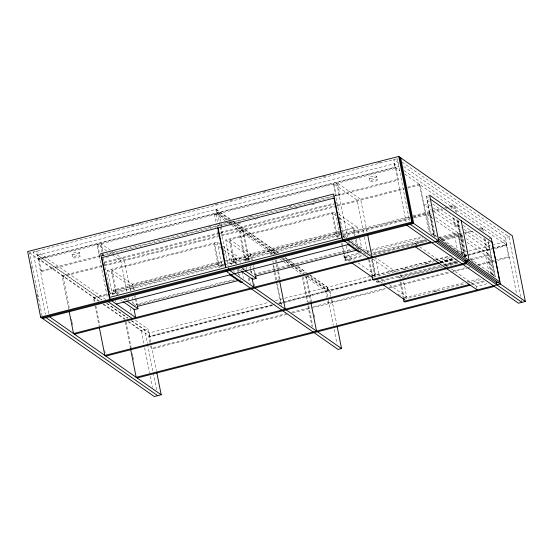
<?xml version="1.0" encoding="UTF-8"?>
<svg xmlns="http://www.w3.org/2000/svg" width="553" height="553" viewBox="0 0 553 553"><rect width="100%" height="100%" fill="white"/><g stroke="black" fill="none" stroke-linecap="round" stroke-linejoin="round"><path stroke-width="0.41" stroke-dasharray="2.77 2.07" d="M131.42 225.887L133.93 225.244M138.105 224.172L141.45 223.315M155.656 219.672L158.165 219.029M214.993 204.465L217.502 203.822M230.041 200.608L233.38 199.757M239.235 198.257L241.737 197.615M263.47 192.043L265.972 191.4M322.807 176.836L325.316 176.193M377.969 162.7L381.307 161.842M42.083 315.998L29.592 252.908L398.16 158.455M99.16 300.956L38.482 258.569L37.798 255.092L215.836 209.463L229.944 219.32M226.792 219.741L216.914 212.843L216.23 209.366L394.261 163.736L399.204 167.186M38.482 258.569L216.52 212.946L226.398 219.845M216.914 212.843L394.953 167.213L399.888 170.663M396.287 168.112L395.312 167.435L38.06 258.991L39.028 259.675L396.287 168.112L398.651 180.043L100.798 256.378M184.287 233.228L186.79 232.585M208.495 227.02L210.997 226.384M225.189 222.741L228.534 221.891M249.403 216.541L252.742 215.684M289.468 206.269L291.977 205.626M313.682 200.068L316.185 199.426M99.823 255.7L40.417 270.922L41.392 271.599L99.962 256.592M100.66 255.486L332.415 196.087M333.252 195.873L397.676 179.366L398.651 180.043M106.155 257.428L108.658 256.786M238.253 223.578L240.755 222.935M254.919 219.306L258.258 218.449M294.936 209.048L297.431 208.412M311.602 204.776L314.94 203.926M104.054 262.15L217.585 233.048M220.924 232.198L333.618 203.31M104.192 263.041L219.389 233.518M220.225 233.304L335.429 203.781M68.724 309.265L62.088 275.781L101.413 265.703M104.759 264.846L336.514 205.453M337.358 205.239L403.448 188.296M407.637 187.225L419.347 184.225L420.321 184.902L429.771 232.619M62.088 275.781L63.063 276.459L220.357 236.152M221.193 235.937L336.653 206.345M337.489 206.131L404.423 188.974M407.768 188.117L420.321 184.902M113.683 295.06L112.294 294.092L107.565 270.23L217.163 242.145L219.942 244.087M231.859 264.769L230.47 263.802L225.748 239.94L335.339 211.854L340.067 235.716L336.611 236.601L331.89 212.739L336.749 216.14M434.216 236.739L426.156 196.045L428.921 195.34M434.257 236.484L427.054 200.103L429.128 199.571M223.274 260.871L132.278 284.194L133.439 290.083M224.11 260.657L234.963 257.878L236.131 263.76M339.784 231.016L250.454 253.903L251.622 259.792M340.62 230.801L353.146 227.587L354.805 236M117.464 294.237L113.296 291.327L113.04 290.035L225.085 261.341M225.914 261.127L339.086 232.122M342.425 231.265L357.57 227.387L358.876 233.967M115.992 290.207L218.677 263.892L214.682 243.707L111.996 270.023L115.992 290.207L115.017 289.523M234.168 259.917L336.86 233.601L332.858 213.423L230.172 239.739L234.168 259.917L233.2 259.239M113.296 291.327L219.935 263.995L224.103 266.905M236.09 263.138L231.223 259.744L231.479 261.037L338.111 233.712L340.199 235.163M94.245 301.855L93.416 297.666L106.805 294.237M110.151 293.38L408.937 216.804M413.022 215.76L441.577 208.44M444.819 207.61L454.131 205.225L455.451 211.917M93.416 297.666L94.39 298.344L409.904 217.488M413.16 216.652L442.545 209.117M445.787 208.287L455.098 205.903L456.425 212.601M112.294 294.092L115.743 293.208L117.83 294.659M220.654 247.882L213.707 243.03L218.435 266.885L221.884 266L223.274 266.975M230.47 263.802L233.926 262.917L235.315 263.885M343.247 235.219L409.773 218.172M413.098 217.315L429.729 213.057L432.087 214.702M342.563 236.325L409.918 219.064M414.073 218L430.704 213.734L435.266 236.774M432.633 203.995L457.725 221.532L459.108 221.172M459.218 221.255L457.836 221.608L460.628 223.557M135.105 298.489L136.273 304.371L233.947 279.341M253.288 268.198L254.449 274.088L352.13 249.057M234.41 280.15L135.271 305.56L133.881 304.592M254.283 275.055L353.422 249.652M357.584 248.587L360.086 247.944M458.084 225.202L454.628 226.087L452.651 216.099M459.059 225.887L455.603 226.771L453.626 216.776M349.503 261.265L344.595 257.836L344.339 256.544L358.475 252.921M365.955 251L370.945 249.721M371.775 249.514L420.84 236.94M431.651 234.168L434.146 233.525L436.248 234.997M344.892 256.931L348.349 256.046L354.57 260.394M431.243 234.804L434.699 233.912M344.595 257.836L360.39 253.786M367.047 252.078L369.542 251.442M370.372 251.228L422.762 237.804M341.878 245.947L344.65 259.931L362.941 255.244M372.922 252.686L425.305 239.255M344.65 259.931L345.618 260.608L363.915 255.921M369.736 254.428L425.451 240.154M415.061 244.744L414.785 243.355L425.478 240.617M372.846 254.311L426.902 240.458M438.543 237.472L457.67 232.571L462.066 254.788M373.821 254.988L427.04 241.35M439.517 238.156L458.637 233.248L463.041 255.465M277.302 280.26L279.376 279.728M440.167 238.716L472.794 230.352M478.656 228.852L482.002 227.995L482.969 228.672L483.467 231.182M441.142 239.394L462.059 234.03M465.405 233.172L473.769 231.03M480.46 229.315L482.969 228.672M441.93 239.843L461.057 234.942L463.414 236.587M442.905 240.52L462.031 235.619L466.103 256.184M489.218 238.785L491.292 238.253M127.854 321.556L141.285 330.936L148.197 329.166L150.692 341.789M403.655 166.494L505.449 237.61L510.288 236.366M463.414 225.5L488.513 243.037L489.896 242.684M371.858 275.767L375.307 274.882L372.148 258.908M131.628 320.643L149.262 332.961L267.956 302.546M275.477 300.618L327.3 287.339L327.991 290.816L278.677 303.452M310.06 274.917L327.694 287.235L371.16 276.099M371.996 275.885L432.176 260.456M435.522 259.599L451.4 255.534M461.43 252.963L468.121 251.249M468.951 251.034L505.732 241.606L506.424 245.09L469.642 254.511M372.411 276.154L434.776 260.173M435.612 259.958L448.912 256.551M373.496 277.233L402.605 269.774M406.759 268.71L424.227 264.237M427.552 263.387L434.202 261.68M437.527 260.829L450.833 257.415M150.036 342.701L148.778 336.342L271.765 304.821M272.601 304.606L275.111 303.963M278.456 303.106L282.645 302.035M283.482 301.82L371.333 279.306M439.939 261.721L452.485 258.507M464.202 255.507L466.711 254.857M467.548 254.643L491.811 248.428M492.647 248.214L506.03 244.785L507.004 245.463L492.785 249.106M439.69 262.018L452.997 258.61M463.808 255.839L465.467 255.41L467.575 256.882M128.787 321.659L149.953 336.445L271.986 305.166M307.219 275.926L328.385 290.712L371.015 279.79M440.388 262.011L452.928 258.797M464.631 255.797L466.297 255.368M439.939 262.184L452.416 258.991M463.262 256.509L466.027 255.797M272.74 305.498L149.745 337.019L148.778 336.342M279.431 303.784L372.3 279.984M440.07 262.613L453.46 259.184M464.333 256.398L466.843 255.756M467.679 255.541L491.942 249.32M440.914 262.862L455.879 259.025M440.782 263.097L454.082 259.689M454.919 259.475L457.414 258.839M440.001 265.405L375.971 281.816L376.946 282.493L442.642 265.661M443.333 264.555L455.803 261.355M456.654 261.61L445.137 264.562L445.414 265.952M443.471 265.447L458.437 261.61M457.621 262.288L446.112 265.24L446.389 266.629M399.19 277.475L441.598 266.601M444.923 265.751L457.393 262.557M469.87 259.357L488.997 254.456L493.553 277.495M442.566 267.286L400.158 278.152L397.109 276.023M445.898 266.428L458.368 263.235M471.674 259.827L489.965 255.133L494.202 276.528M308.629 302.145L310.005 301.786M150.665 345.881L151.142 348.272L285.839 313.745M291.701 312.245L310.102 307.53M313.454 306.673L385.406 288.231M388.752 287.373L448.995 271.938M453.177 270.866L464.886 267.859M477.439 264.645L494.175 260.359M495.011 260.145L508.394 256.71L509.368 257.394L495.142 261.037M286.813 314.429L152.11 348.95L151.142 348.272M292.668 312.929L386.374 288.908M389.727 288.051L450.799 272.401M451.635 272.187L466.697 268.329M467.534 268.115L470.043 267.472M478.414 265.322L494.306 261.251M404.561 297.3L406.635 296.767L403.642 281.629M491.61 274.993L492.993 274.634M404.568 297.825L463.608 282.701M466.939 281.843L480.239 278.436M403.994 299.332L433.096 291.873M437.257 290.809L465.529 283.565M468.854 282.714L483.82 278.878M471.267 284.069L484.573 280.661M472.241 284.747L485.541 281.339M451.234 268.82L476.465 286.447L487.974 283.495M402.162 162.153L508.905 236.725L520.732 296.449M398.706 163.038L393.757 159.582L406.082 221.829M404.139 170.635L505.732 241.606M404.831 174.119L506.424 245.09M426.156 196.045L428.962 198.009M427.054 200.103L429.84 202.052M430.531 205.958L427.732 204.002L424.275 204.886L431.285 209.781M433.338 207.914L461.375 227.504M464.181 229.46L489.412 247.087L485.956 247.972L464.928 233.283M434.091 211.737L461.423 230.836M435.543 217.115L458.637 233.248M466.179 238.516L489.965 255.133M433.469 218.967L427.248 214.619L431.077 233.96M436.241 220.896L454.213 233.456L457.877 251.954M464.105 240.368L458.575 236.504L462.073 254.166M466.87 242.304L485.541 255.341L489.039 273.002M438.847 236.815L462.218 253.143L462.474 254.435L440.015 238.744M470.174 258.7L493.546 275.028L493.801 276.32M437.209 236.781L434.402 234.818L434.146 233.525M471.343 260.629L475.552 263.567M414.785 243.355L416.886 244.827M419.692 246.783L447.73 266.366M338.954 194.414L339.929 195.091L337.565 183.161M335.505 195.299L336.473 195.976L334.116 184.045M336.127 202.668L337.095 203.352M338.816 214.281L357.57 227.387M339.528 218.082L354.114 228.271L355.448 234.997M347.118 237.797L344.353 235.868L344.685 237.548M351.266 240.693L370.621 254.221M396.418 272.242L375.674 257.753L379.337 276.251M399.874 274.654L402.639 276.59L402.971 278.27M339.245 233.387L337.855 232.419L338.111 233.712M342.722 235.813L345.501 237.755M335.885 232.924L336.86 233.601M347.809 241.578L367.863 255.59M372.916 259.115L392.962 273.127M336.611 236.601L338.001 237.569M358.026 262.806L375.307 274.882M380.367 278.415L385.206 281.795M389.353 284.691L406.635 296.767M344.339 256.544L351.355 261.445M376.22 278.816L382.441 283.164M398.125 294.12L400.932 296.083M377.326 280.703L381.535 283.641M216.23 209.366L230.338 219.223M233.159 221.193L236.684 223.654M237.389 224.152L279.016 253.226M285.369 257.663L288.894 260.131M289.599 260.622L295.24 264.562M298.067 266.532L306.528 272.449M232.765 221.297L277.917 252.839M284.968 257.767L287.09 259.246M287.795 259.737L294.846 264.666M297.673 266.636L306.134 272.553M309.666 275.014L327.3 287.339M232.661 222.728L217.44 212.089L228.216 266.505M235.46 224.677L277.295 253.903M282.929 257.843L285.037 259.316M287.857 261.286L304.758 273.092M306.77 274.495L330.106 290.795L331.102 295.82M229.613 221.712L233.145 224.179M233.85 224.67L275.47 253.751M282.528 258.68L285.348 260.65M286.053 261.14L292.406 265.578M295.226 267.548L303.694 273.465M229.219 221.815L232.751 224.283M233.456 224.774L275.076 253.855M281.429 258.286L283.544 259.765M286.364 261.735L292.012 265.682M294.832 267.652L303.3 273.569M306.825 276.03L327.991 290.816M225.016 220.682L213.99 212.974L216.306 224.698M227.808 222.638L273.41 254.491M279.763 258.928L301.302 273.977M304.717 276.362L326.65 291.687L328.143 299.214M332.464 302.726L331.496 302.049L331.019 299.664M217.322 225.583L218.297 226.267L217.661 223.08M329.014 303.611L328.04 302.933L327.57 300.549M221.4 232.073L222.368 232.751L220.778 224.698L221.746 225.382L219.389 213.451M225.748 239.94L247.972 255.472L248.954 260.408M222.721 246.023L239.387 257.67L240.368 262.606M223.433 249.825L235.937 258.555L236.933 263.601M254.449 274.088L255.424 274.765M243.03 267.991L245.117 269.449M231.479 261.037L235.647 263.947M241.896 268.316L243.984 269.774M242.262 268.737L244.343 270.196M238.806 269.622L240.894 271.081M223.847 265.613L219.679 262.703L219.935 263.995M217.702 263.207L218.677 263.892M218.435 266.885L219.824 267.859M114.485 253.011L100.231 243.057L102.056 252.265M117.195 254.912L124.266 259.848L130.397 290.823M106.833 250.972L96.782 243.942L107.552 298.371M109.501 252.832L111.623 254.311M112.328 254.809L120.81 260.733L126.941 291.708M102.595 254.988L103.57 255.666L103.252 254.076M99.139 255.873L100.114 256.551M107.565 270.23L129.796 285.756L130.771 290.691M136.273 304.371L137.241 305.056L135.367 295.572M113.04 290.035L118.598 293.913M125.545 298.765L127.632 300.224M123.72 298.606L125.801 300.058M124.079 299.028L125.469 299.996M120.623 299.913L122.711 301.371M105.782 299.532L36.505 251.138L48.996 314.228M135.471 320.277L148.197 329.166M37.798 255.092L101.994 299.94M106.936 303.39L128.102 318.175M101.621 299.926L33.049 252.023L45.374 314.27M106.57 303.383L127.771 318.196M131.31 320.671L144.741 330.051L147.402 343.51M103.39 303.915L125.261 319.192M29.592 252.908L98.869 301.309M103.114 304.268L125.026 319.579M521.396 299.809L521.894 302.332M505.449 237.61L516.613 293.968M506.03 244.785L508.394 256.71M488.175 240.832L495.391 277.309M488.513 243.037L495.212 276.88M484.96 238.716L492.087 274.71M482.002 227.995L482.499 230.504M483.986 238.039L491.278 274.841M476.465 286.447L476.88 288.535M465.467 255.41L465.723 256.703M461.057 234.942L465.294 256.329M457.919 220.135L465.184 256.834M457.725 221.532L464.707 256.295M456.944 219.451L464.216 256.157M451.974 208.453L451.649 206.787L450.674 206.11L451.165 208.605M429.729 213.057L434.292 236.09M419.347 184.225L428.796 231.935M397.213 158.697L409.538 220.944M394.261 163.736L394.953 167.213M400.973 282.265L403.904 297.072M404.07 297.894L404.554 300.362M400.019 281.677L403.185 297.652M376.683 176.442A3.76 0.906 -11.2 0 1 371.215 178.287A3.76 0.906 -11.2 0 1 371.07 176.718A3.76 0.906 -11.2 0 1 376.683 176.442L377.374 179.919A3.76 0.906 -11.2 0 1 371.906 181.764A3.76 0.906 -11.2 0 1 371.761 180.195A3.76 0.906 -11.2 0 1 377.374 179.919M369.3 177.852L369.992 181.336M367.088 231.921L360.625 199.274L336.597 182.483L347.374 236.905M372.224 258.638L375.971 277.558M376.621 280.848L376.946 282.493M371.575 259.599L375.162 277.703M369.487 259.557L372.909 276.832M363.639 232.806L357.176 200.158L333.141 183.368L344.084 238.626M364.468 236.988L367.448 252.057M368.678 259.703L371.768 275.332M359.685 238.08L361.641 247.951M356.236 238.965L357.535 245.546M358.185 248.836L358.676 251.304M355.641 240.202L356.471 244.405M346.351 245.954L348.349 256.046M339.079 217.585L339.577 220.122M339.749 220.972L340.254 223.509M340.42 224.359L340.945 227.013M342.196 243.334L345.618 260.608M341.388 243.479L341.713 245.124M331.759 299.166L336.922 325.226M329.132 290.118L330.39 296.484M327.694 287.235L328.385 290.712M328.309 300.051L333.3 325.275M334.109 329.353L336.929 343.607M325.676 291.002L326.941 297.369M306.403 275.691L311.574 301.8M314.173 314.927L314.671 317.45M305.768 276.7L310.938 302.802M302.947 276.576L308.284 303.528M308.719 305.705L312.887 326.754M302.311 277.585L307.15 302.007M307.91 305.864L311.913 326.076M274.744 252.127L275.076 253.806M276.244 259.703L276.915 263.069M277.081 263.912L278.415 270.652M278.581 271.495L280.412 280.758M273.77 251.442L274.274 253.972M275.442 259.869L277.606 270.811M277.772 271.654L279.611 280.917M271.288 253.011L271.627 254.691M272.795 260.587L273.459 263.961M273.624 264.797L274.959 271.537M275.124 272.38L276.963 281.643M277.392 283.82L281.726 305.712M270.32 252.327L270.818 254.857M272.988 265.806L274.157 271.703M274.323 272.539L280.751 305.035M252.431 259.634L251.428 254.587L229.205 239.055L233.926 262.917M253.544 265.281L255.5 275.152M243.417 230.242L249.355 260.207M250.523 266.104L250.855 267.783M251.518 271.157L252.023 273.68M254.021 283.786L254.525 286.316M251.069 271.101L251.394 272.747M242.449 229.557L248.546 260.366M249.88 267.106L250.212 268.793M250.378 269.636L251.048 273.002M239.967 231.126L245.898 261.092M249.23 277.938L250.398 283.827M238.993 230.449L245.09 261.258M246.258 267.147L246.762 269.677M248.428 278.097L249.265 282.306M241.668 269.187L241.993 270.832M242.159 271.654L243.458 278.242M238.053 269.249L239.428 276.217M240.009 279.127L240.493 281.595M237.292 269.65L237.624 271.329M237.79 272.173L238.461 275.532M233.746 270.251L234.161 272.339M215.836 209.463L216.52 212.946M222.596 246.258L223.101 248.795M223.267 249.638L223.771 252.175M223.937 253.025L224.442 255.562M215.933 214.336L217.509 222.285M217.633 231.389L218.131 233.905M217.163 242.145L221.884 266M149.262 332.961L149.953 336.445M151.481 345.77L156.354 370.386M147.568 344.353L153.07 372.107M153.236 372.95L156.568 389.775M134.248 289.917L133.245 284.871L111.022 269.346L115.743 293.208M134.607 295.966L134.939 297.645M141.285 330.936L143.953 344.395M144.616 347.761L149.614 372.999M150.278 376.358L152.441 387.294M132.077 297.279L133.377 303.86M132.554 301.703L132.886 303.376M128.102 297.562L128.6 300.079M130.259 308.45L131.255 313.468M126.049 321.901L131.185 347.851M132.347 353.713L132.844 356.222M133.01 357.058L133.508 359.574M125.241 322.06L130.377 348.01M115.563 300.542L115.84 301.931M101.206 243.735L103.093 253.281M102.222 253.101L110.351 294.148M107.849 283.661L108.353 286.205M108.519 287.048L109.024 289.585M109.19 290.436L109.694 292.972M97.75 244.62L99.796 254.961M94.39 298.344L95.054 301.696M95.883 305.878L99.858 325.966M104.669 350.243L105.16 352.759M95.075 306.037L98.89 325.288M79.432 252.617A3.76 0.906 -11.2 0 1 73.964 254.463A3.76 0.906 -11.2 0 1 73.819 252.901A3.76 0.906 -11.2 0 1 79.432 252.617L80.116 256.101A3.76 0.906 -11.2 0 1 74.655 257.947A3.76 0.906 -11.2 0 1 74.51 256.378A3.76 0.906 -11.2 0 1 80.123 256.101M72.049 254.034L72.74 257.511M63.063 276.459L69.36 308.27M71.517 319.15L72.014 321.666M72.18 322.503L72.678 325.012M39.028 259.675L41.392 271.599M31.452 266.532L31.956 269.055M36.947 294.286L37.452 296.809M37.618 297.652L38.116 300.175M248.048 257.843L244.592 258.728L245.567 259.405L249.016 258.521L248.048 257.843M248.283 259.039L244.827 259.924L245.802 260.601L249.258 259.716L248.283 259.039"/><path stroke-width="0.83" d="M406.752 225.195L518.444 303.217L525.35 301.447L512.361 235.841L398.72 156.451L27.65 251.553L40.639 317.159L154.28 396.549L161.186 394.78L156.686 372.065M40.639 317.159L411.715 222.064L525.35 301.447M41.613 317.844L412.69 222.741L399.695 157.128M42.588 318.521L413.658 223.419L400.669 157.812M116.254 304.019L349.164 244.329M137.192 306.424L238.827 280.378M255.375 276.141L356.173 250.302M137.324 305.443L137.974 308.733L134.517 309.618L123.402 301.855M242.732 281.885L240.659 282.417L229.543 274.654M255.666 275.975L256.15 278.442L252.7 279.327L241.585 271.564M360.224 251.774L358.842 252.127L347.726 244.364M430.787 241.979L73.528 333.542L69.215 311.774M74.503 334.219L438.667 240.894L429.612 195.161L491.292 238.253L500.347 283.979L136.183 377.312L130.543 348.846M403.434 269.567L405.93 268.924M425.057 264.023L427.552 263.387M372.093 276.977L372.584 279.445L439.11 262.399M439.248 263.29L373.558 280.129L372.584 279.445M467.672 260.76L465.598 261.293L436.324 240.838M467.783 260.843L465.716 261.369L496.387 282.797L498.46 282.272M105.823 356.104L466.538 263.663L466.041 261.147M433.932 291.659L436.428 291.023M403.261 298.039L403.911 301.33L469.601 284.498M470.575 285.175L404.886 302.007L403.911 301.33M137.151 377.989L494.41 286.433M337.233 326.795L341.54 348.556L338.083 349.441L225.424 270.735M430.51 199.218L461.181 220.647L469.165 260.484L499.843 281.912L491.97 242.152L461.292 220.723M438.384 238.979L469.055 260.408M410.208 224.311L521.894 302.332M415.476 246.832L477.149 289.924M348.031 240.244L372.065 257.027L367.586 234.431M368.609 257.919L342.632 239.767L333.577 194.041L100.667 253.73L109.722 299.456L135.699 317.609L134.047 309.238M351.611 262.737L372.667 277.447M382.939 284.622L403.994 299.332M245.041 270.68L256.15 278.442M341.54 348.556L228.88 269.85L228.548 268.177M126.858 300.97L137.974 308.733M108.215 301.703L132.25 318.493M49.493 316.751L161.186 394.78M46.037 317.636L157.729 395.665M496.338 282.085L496.891 284.864M465.066 260.47L465.564 262.979L104.856 355.427L99.381 327.798M398.72 156.451L411.715 222.064M311.035 303.293L316.537 331.088M279.707 281.415L285.21 309.203M252.05 278.055L253.882 287.318M110.42 298.744L110.697 300.134M217.716 227.912L101.849 257.601L109.722 297.369L225.589 267.673L217.716 227.912M333.971 198.119L218.11 227.808L225.983 267.576L341.844 237.88L333.971 198.119"/></g></svg>
